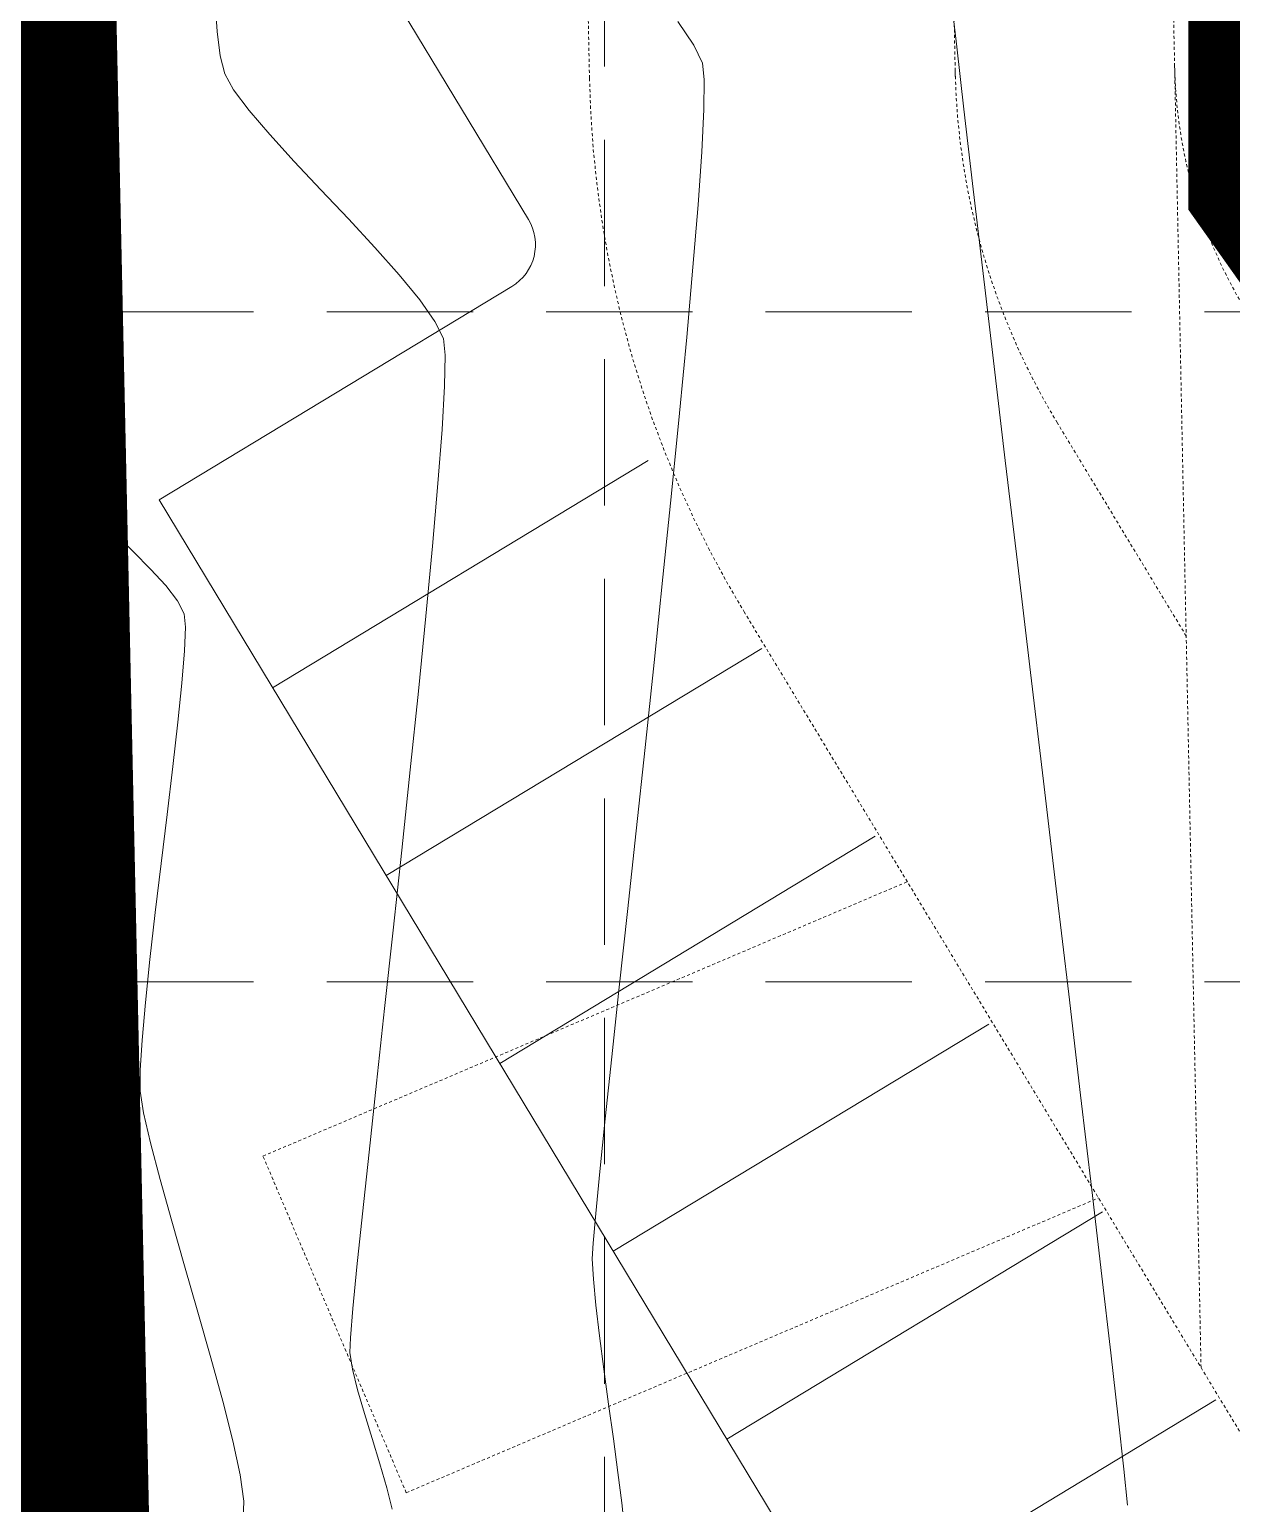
# Model space of a CAD drawing. Extents: x 2140663 to 2528301, y 336313 to 7007653.
# Drawn here: x 2527342.8 to 2527392.1, y 7006999.1 to 7007059.5 of the extents above; entities that cross this region are included whole.
import ezdxf

# ---------------------------------------------------------------- set-up
doc = ezdxf.new("R2010")
doc.units = 0
doc.header["$MEASUREMENT"] = 0
doc.linetypes.add('HIDDEN', pattern=[0.375, 0.25, -0.125])
doc.linetypes.add('xdrc002pt$0$HIDDEN2', pattern=[0.1875, 0.125, -0.0625])
for name, color, linetype in [('1 EXISTING CONTOURS', 43, 'Continuous'), ('1 SILT FENCE', 200, 'Continuous'), ('BATCH PLANT', 13, 'HIDDEN'), ('GRID', 254, 'HIDDEN'), ('xdrc002ar$0$xdrc002ar$0$C-PKNG-FACE-N', 1, 'Continuous'), ('xdrc002ar$0$xdrc002ar$0$C-PKNG-STRP-N', 6, 'Continuous'), ('xdrc002pt$0$V-ESMT-ACCS-N', 2, 'xdrc002pt$0$HIDDEN2'), ('xdrc002pt$0$V-ESMT-WATR-N', 2, 'xdrc002pt$0$HIDDEN2')]:
    doc.layers.add(name, color=color, linetype=linetype)

msp = doc.modelspace()

# ---------------------------------------------------------------- linework, layer by layer
at = {"layer": '1 EXISTING CONTOURS', "color": 43, "lineweight": 0, "extrusion": (0.9999826814932373, 0.005885296389712029, 0), "elevation": 2568539.182461673}
msp.add_lwpolyline([(6992065.063691325, 602), (6992062.960351811, 602)], dxfattribs=at)
at = {"layer": '1 EXISTING CONTOURS', "color": 43, "lineweight": 0}
for points, elevation in [([(2527350.379544393, 7007060.643600742), (2527350.454683998, 7007059.455627089)], 603), ([(2527380.561205151, 7007060.795359151), (2527380.783478328, 7007058.822102819)], 605), ([(2527369.352596928, 7007059.869442884), (2527370.005366497, 7007058.896833484)], 604), ([(2527350.454683998, 7007059.455627089), (2527350.581735021, 7007058.458451657)], 603), ([(2527370.005366497, 7007058.896833484), (2527370.361277231, 7007058.155730854)], 604), ([(2527350.581735021, 7007058.458451657), (2527350.769967014, 7007057.714254894)], 603), ([(2527370.361277231, 7007058.155730854), (2527370.430016669, 7007057.487051787)], 604), ([(2527370.430016669, 7007057.487051787), (2527370.416537275, 7007056.253372296)], 604), ([(2527351.13009372, 7007057.062860708), (2527351.765936784, 7007056.221443878)], 603), ([(2527370.329370953, 7007054.517586621), (2527370.177049608, 7007052.342589003)], 604), ([(2527344.38332906, 7007053.917056364), (2527344.418254837, 7007051.588567049)], 602), ([(2527381.433095867, 7007053.230613057), (2527381.841523314, 7007049.763118683)], 605), ([(2527354.711862803, 7007052.967254096), (2527355.834669976, 7007051.775943265)], 603), ([(2527358.763325145, 7007048.456543266), (2527359.387654309, 7007047.571652958)], 603), ([(2527344.511622078, 7007047.174669831), (2527344.570340309, 7007045.223052681)], 602), ([(2527359.387654309, 7007047.571652958), (2527359.733388641, 7007046.865916925)], 603), ([(2527359.799457214, 7007046.181823102), (2527359.777360432, 7007044.914863895)], 603), ([(2527344.637266125, 7007043.530850342), (2527344.712537909, 7007042.16495819)], 602), ([(2527344.796294047, 7007041.192271601), (2527344.888672919, 7007040.679685956)], 602), ([(2527359.510172816, 7007040.926054594), (2527359.285832996, 7007038.351057132)], 603), ([(2527345.19230365, 7007040.140057713), (2527345.695271772, 7007039.515880041)], 602), ([(2527346.329833255, 7007038.835381991), (2527347.028244069, 7007038.126792622)], 602), ([(2527359.285832996, 7007038.351057132), (2527359.014829839, 7007035.486899553)], 603), ([(2527348.345637575, 7007036.738256129), (2527348.829132206, 7007036.114767116)], 602), ([(2527349.105500051, 7007035.576102995), (2527349.150595502, 7007035.037071869)], 602), ([(2527359.014829839, 7007035.486899553), (2527358.707538853, 7007032.407008172)], 603), ([(2527349.150595502, 7007035.037071869), (2527349.110847401, 7007034.068083752)], 602), ([(2527349.001039035, 7007032.742511318), (2527348.835953695, 7007031.133727246)], 602), ([(2527358.707538853, 7007032.407008172), (2527358.374335542, 7007029.184809306)], 603), ([(2527384.341508999, 7007028.722933091), (2527384.86686662, 7007024.301939933)], 605), ([(2527357.67169397, 7007022.607194382), (2527357.323006719, 7007019.398630959)], 603), ([(2527366.947329029, 7007020.272688732), (2527366.641408172, 7007017.41737958)], 604), ([(2527357.323006719, 7007019.398630959), (2527356.989909165, 7007016.341465318)], 603), ([(2527347.374397215, 7007018.105617792), (2527347.299294448, 7007016.872557005)], 602), ([(2527366.641408172, 7007017.41737958), (2527366.372715152, 7007014.877589366)], 604), ([(2527366.372715152, 7007014.877589366), (2527366.149781876, 7007012.71621233)], 604), ([(2527356.682776814, 7007013.509123773), (2527356.411985171, 7007010.975032642)], 603), ([(2527348.113916548, 7007012.382299096), (2527348.592413231, 7007010.676097147)], 602), ([(2527386.32340821, 7007011.969699909), (2527386.737550122, 7007008.420431482)], 605), ([(2527342.757389637, 7007011.170082514), (2527343.358093794, 7007008.774761022)], 601), ([(2527365.981140249, 7007010.996142713), (2527365.875322177, 7007009.780274753)], 604), ([(2527348.592413231, 7007010.676097147), (2527349.121158955, 7007008.842447731)], 602), ([(2527343.358093794, 7007008.774761022), (2527343.918686354, 7007006.479709691)], 601), ([(2527349.121158955, 7007008.842447731), (2527349.667949364, 7007006.953308995)], 602), ([(2527349.667949364, 7007006.953308995), (2527350.200580101, 7007005.080639086)], 602), ([(2527356.020926033, 7007007.09530689), (2527355.921409548, 7007005.896524902)], 603), ([(2527343.918686354, 7007006.479709691), (2527344.415944314, 7007004.365346764)], 601), ([(2527355.921409548, 7007005.896524902), (2527355.899735793, 7007005.289698594)], 603), ([(2527350.200580101, 7007005.080639086), (2527350.68684681, 7007003.296396149)], 602), ([(2527387.100241961, 7007005.277518062), (2527387.40202527, 7007002.616329179)], 605), ([(2527344.415944314, 7007004.365346764), (2527344.826644671, 7007002.512090485)], 601), ([(2527356.004590089, 7007004.612391759), (2527356.213673892, 7007003.762858483)], 603), ([(2527366.313735469, 7007004.612748441), (2527366.509056794, 7007003.182127773)], 604), ([(2527356.213673892, 7007003.762858483), (2527356.493005248, 7007002.79644145)], 603), ([(2527350.68684681, 7007003.296396149), (2527351.094545137, 7007001.672538333)], 602), ([(2527387.40202527, 7007002.616329179), (2527387.633441592, 7007000.512234361)], 605), ([(2527356.8086022, 7007001.76848333), (2527357.126482789, 7007000.734326805)], 603), ([(2527345.127564424, 7007001.000359095), (2527345.295480569, 7006999.910570836)], 601), ([(2527366.890542507, 7007000.380658622), (2527367.047655539, 7006999.130064628)], 604), ([(2527387.633441592, 7007000.512234361), (2527387.785032466, 7006999.040603139)], 605), ([(2527345.295480569, 7006999.910570836), (2527345.307170105, 7006999.323143953)], 601), ([(2527357.412665062, 7006999.749314549), (2527357.63316706, 7006998.868789243)], 603), ([(2527345.307170105, 7006999.323143953), (2527345.041393714, 7006998.714911851)], 601), ([(2527351.545419216, 7006999.193810644), (2527351.524186257, 7006998.482857066)], 602)]:
    msp.add_lwpolyline(points, dxfattribs=dict(at, elevation=elevation))
at = {"layer": '1 EXISTING CONTOURS', "color": 43, "lineweight": 0, "extrusion": (0.993411935624196, 0.1145981071370219, 0), "elevation": 3313725.913785358}
msp.add_lwpolyline([(6671262.813696662, 605.0000000000007), (6671260.250102328, 605.0000000000007)], dxfattribs=at)
at = {"layer": '1 EXISTING CONTOURS', "color": 43, "lineweight": 0, "extrusion": (0.9999612910014403, 0.008798664599415883, 0), "elevation": 2588899.262750237}
msp.add_lwpolyline([(6984549.991280463, 602), (6984547.745933007, 602)], dxfattribs=at)
at = {"layer": '1 EXISTING CONTOURS', "color": 43, "lineweight": 0, "extrusion": (0.8751586484059614, 0.4838360674032591, 0), "elevation": 5602100.132424858}
msp.add_lwpolyline([(4909463.701020438, 603.0000000000007), (4909462.956704895, 603.0000000000007)], dxfattribs=at)
at = {"layer": '1 EXISTING CONTOURS', "color": 43, "lineweight": 0, "extrusion": (0.9999309357103879, 0.01175260861887053, 0), "elevation": 2609520.996343108}
msp.add_lwpolyline([(6976869.410955824, 602.0000000000007), (6976867.090472944, 602.0000000000007)], dxfattribs=at)
at = {"layer": '1 EXISTING CONTOURS', "color": 43, "lineweight": 0, "extrusion": (0.9987414954159322, -0.05015401613378234, 0), "elevation": 2172757.696900471}
msp.add_lwpolyline([(7124995.61760366, 604.0000000000007), (7124993.879630739, 604.0000000000007)], dxfattribs=at)
at = {"layer": '1 EXISTING CONTOURS', "color": 43, "lineweight": 0, "extrusion": (0.9932402305621072, 0.1160768900037044, 0), "elevation": 3323653.8644265}
msp.add_lwpolyline([(6666319.655234868, 605), (6666316.589728195, 605)], dxfattribs=at)
at = {"layer": '1 EXISTING CONTOURS', "color": 43, "lineweight": 0, "extrusion": (0.7588634758433233, 0.6512497409066585, 0), "elevation": 6481258.494511265}
msp.add_lwpolyline([(3671461.856888168, 603), (3671460.551752463, 603)], dxfattribs=at)
at = {"layer": '1 EXISTING CONTOURS', "color": 43, "lineweight": 0, "extrusion": (0.7386142061188109, 0.6741283664996442, 0), "elevation": 6590393.242842801}
msp.add_lwpolyline([(3471750.446164132, 603), (3471748.959050649, 603)], dxfattribs=at)
at = {"layer": '1 EXISTING CONTOURS', "color": 43, "lineweight": 0, "extrusion": (0.7292498998698143, 0.6842474578249201, 0), "elevation": 6637631.350249629}
msp.add_lwpolyline([(3380558.236173517, 603), (3380556.638138578, 603)], dxfattribs=at)
at = {"layer": '1 EXISTING CONTOURS', "color": 43, "lineweight": 0, "extrusion": (0.9966632358176128, -0.08162349153010831, 0), "elevation": 1946996.861230856}
msp.add_lwpolyline([(7189964.239548, 604.0000000000007), (7189961.679691036, 604.0000000000007)], dxfattribs=at)
at = {"layer": '1 EXISTING CONTOURS', "color": 43, "lineweight": 0, "extrusion": (0.9998229399206412, 0.01881724763205267, 0), "elevation": 2658750.351364208}
msp.add_lwpolyline([(6958253.253686919, 602), (6958250.983524327, 602)], dxfattribs=at)
at = {"layer": '1 EXISTING CONTOURS', "color": 43, "lineweight": 0, "extrusion": (0.7333048154531369, 0.6799000276755701, 0), "elevation": 6617416.900315056}
msp.add_lwpolyline([(3419955.507490521, 603), (3419953.903471069, 603)], dxfattribs=at)
at = {"layer": '1 EXISTING CONTOURS', "color": 43, "lineweight": 0, "extrusion": (0.7470553506248947, 0.6647618393851409, 0), "elevation": 6546095.35926825}
msp.add_lwpolyline([(3554564.20420409, 603.0000000000007), (3554562.704797272, 603.0000000000007)], dxfattribs=at)
at = {"layer": '1 EXISTING CONTOURS', "color": 43, "lineweight": 0, "extrusion": (0.9959989479103927, -0.08936495824086253, 0), "elevation": 1891073.117224229}
msp.add_lwpolyline([(7204872.531723249, 604.0000000000007), (7204869.655476451, 604.0000000000007)], dxfattribs=at)
at = {"layer": '1 EXISTING CONTOURS', "color": 43, "lineweight": 0, "extrusion": (0.9930670434516297, 0.1175493394717275, 0), "elevation": 3333533.684335019}
msp.add_lwpolyline([(6661378.125514809, 605.0000000000003), (6661374.284047423, 605.0000000000003)], dxfattribs=at)
at = {"layer": '1 EXISTING CONTOURS', "color": 43, "lineweight": 0, "extrusion": (0.999721114679324, 0.02361552168236124, 0), "elevation": 2692114.746820239}
msp.add_lwpolyline([(6945410.597693242, 602.0000000000007), (6945408.452958524, 602.0000000000007)], dxfattribs=at)
at = {"layer": '1 EXISTING CONTOURS', "color": 43, "lineweight": 0, "extrusion": (0.7723588014446781, 0.6351864937409646, 0), "elevation": 6402810.325847268}
msp.add_lwpolyline([(3806612.720804752, 603), (3806611.39625854, 603)], dxfattribs=at)
at = {"layer": '1 EXISTING CONTOURS', "color": 43, "lineweight": 0, "extrusion": (0.9953686956447184, 0.0961309509498998, 0), "elevation": 3189248.839819144}
msp.add_lwpolyline([(6731637.604686006, 603), (6731636.917409197, 603)], dxfattribs=at)
at = {"layer": '1 EXISTING CONTOURS', "color": 43, "lineweight": 0, "extrusion": (0.9954984039452563, -0.09477830839621182, 0), "elevation": 1851876.458999389}
msp.add_lwpolyline([(7215043.857641991, 604.0000000000007), (7215040.728286885, 604.0000000000007)], dxfattribs=at)
at = {"layer": '1 EXISTING CONTOURS', "color": 43, "lineweight": 0, "extrusion": (0.9930249189552479, 0.1179046662941018, 0), "elevation": 3335917.010999794}
msp.add_lwpolyline([(6660181.0690466, 605.0000000000007), (6660176.953535156, 605.0000000000007)], dxfattribs=at)
at = {"layer": '1 EXISTING CONTOURS', "color": 43, "lineweight": 0, "extrusion": (0.9992188334243383, 0.03951864028664007, 0), "elevation": 2802279.192878819}
msp.add_lwpolyline([(6901694.332574612, 602.0000000000007), (6901692.639049348, 602.0000000000007)], dxfattribs=at)
at = {"layer": '1 EXISTING CONTOURS', "color": 43, "lineweight": 0, "extrusion": (0.9984228401908591, -0.0561411808320631, 0), "elevation": 2129989.951432579}
msp.add_lwpolyline([(7137882.647531802, 603.0000000000007), (7137880.86832744, 603.0000000000007)], dxfattribs=at)
at = {"layer": '1 EXISTING CONTOURS', "color": 43, "lineweight": 0, "extrusion": (0.9951164564729373, -0.09870784192122099, 0), "elevation": 1823376.723072333}
msp.add_lwpolyline([(7222295.788459004, 604.0000000000007), (7222292.469346983, 604.0000000000007)], dxfattribs=at)
at = {"layer": '1 EXISTING CONTOURS', "color": 43, "lineweight": 0, "extrusion": (0.9971530643268054, -0.07540402047412291, 0), "elevation": 1991805.22277308}
msp.add_lwpolyline([(7177667.618256818, 603), (7177665.399529216, 603)], dxfattribs=at)
at = {"layer": '1 EXISTING CONTOURS', "color": 43, "lineweight": 0, "extrusion": (0.9963131921114013, 0.08579057771567858, 0), "elevation": 3119165.073524399}
msp.add_lwpolyline([(6764386.183653386, 602), (6764385.207367421, 602)], dxfattribs=at)
at = {"layer": '1 EXISTING CONTOURS', "color": 43, "lineweight": 0, "extrusion": (0.9930011607335283, 0.1181045925519647, 0), "elevation": 3337257.85653743}
msp.add_lwpolyline([(6659505.188499955, 605), (6659500.874903137, 605)], dxfattribs=at)
at = {"layer": '1 EXISTING CONTOURS', "color": 43, "lineweight": 0, "extrusion": (0.8715135288937642, 0.4903714601759956, 0), "elevation": 5638668.032269159}
msp.add_lwpolyline([(4867392.946428389, 602), (4867392.327243231, 602)], dxfattribs=at)
at = {"layer": '1 EXISTING CONTOURS', "color": 43, "lineweight": 0, "extrusion": (0.9948236346832486, -0.1016166122029768, 0), "elevation": 1802254.783139328}
msp.add_lwpolyline([(7227592.191295767, 604.0000000000003), (7227588.745816974, 604.0000000000003)], dxfattribs=at)
at = {"layer": '1 EXISTING CONTOURS', "color": 43, "lineweight": 0, "extrusion": (0.7313607853893059, 0.6819907635699604, 0), "elevation": 6627137.762444159}
msp.add_lwpolyline([(3401047.503064279, 602), (3401046.572609622, 602)], dxfattribs=at)
at = {"layer": '1 EXISTING CONTOURS', "color": 43, "lineweight": 0, "extrusion": (0.714095168149169, 0.7000486346147746, 0), "elevation": 6710033.774460094}
msp.add_lwpolyline([(3234426.233059647, 602), (3234425.240962693, 602)], dxfattribs=at)
at = {"layer": '1 EXISTING CONTOURS', "color": 43, "lineweight": 0, "extrusion": (0.9929921632337633, 0.1181802172799295, 0), "elevation": 3337765.021717573}
msp.add_lwpolyline([(6659246.696410572, 605.0000000000007), (6659242.260687399, 605.0000000000007)], dxfattribs=at)
at = {"layer": '1 EXISTING CONTOURS', "color": 43, "lineweight": 0, "extrusion": (0.737442351080641, 0.6754100819743933, 0), "elevation": 6596396.963789902}
msp.add_lwpolyline([(3460290.015284146, 602.0000000000007), (3460289.093063106, 602.0000000000007)], dxfattribs=at)
at = {"layer": '1 EXISTING CONTOURS', "color": 43, "lineweight": 0, "extrusion": (0.9946009801440368, -0.1037732638810286, 0), "elevation": 1786580.314739526}
msp.add_lwpolyline([(7231479.251231659, 604.0000000000007), (7231475.742799325, 604.0000000000007)], dxfattribs=at)
at = {"layer": '1 EXISTING CONTOURS', "color": 43, "lineweight": 0, "extrusion": (0.8897303713098241, 0.456486436128044, 0), "elevation": 5447275.956023786}
msp.add_lwpolyline([(5080672.38431015, 602.0000000000007), (5080671.77888615, 602.0000000000007)], dxfattribs=at)
at = {"layer": '1 EXISTING CONTOURS', "color": 43, "lineweight": 0, "extrusion": (0.9965864539650284, -0.08255567680911029, 0), "elevation": 1940251.448395931}
msp.add_lwpolyline([(7191762.251102644, 602), (7191760.920989809, 602)], dxfattribs=at)
at = {"layer": '1 EXISTING CONTOURS', "color": 43, "lineweight": 0, "extrusion": (0.9944367224226872, -0.10533567817802, 0), "elevation": 1775217.285507187}
msp.add_lwpolyline([(7234273.579907405, 604), (7234270.071949157, 604)], dxfattribs=at)
at = {"layer": '1 EXISTING CONTOURS', "color": 43, "lineweight": 0, "extrusion": (0.9929962885265606, 0.1181455499478313, 0), "elevation": 3337532.532769761}
msp.add_lwpolyline([(6659358.784404832, 605), (6659354.302514448, 605)], dxfattribs=at)
at = {"layer": '1 EXISTING CONTOURS', "color": 43, "lineweight": 0, "extrusion": (0.993671449133432, -0.1123256479040532, 0), "elevation": 1724285.068308015}
msp.add_lwpolyline([(7246572.87625188, 602), (7246571.046046301, 602)], dxfattribs=at)
at = {"layer": '1 EXISTING CONTOURS', "color": 43, "lineweight": 0, "extrusion": (0.9943244550925293, -0.1063902157387841, 0), "elevation": 1767544.368216355}
msp.add_lwpolyline([(7236148.61587637, 604.0000000000007), (7236145.171828999, 604.0000000000007)], dxfattribs=at)
at = {"layer": '1 EXISTING CONTOURS', "color": 43, "lineweight": 0, "extrusion": (0.9930750152529468, -0.1174819734272435, 0), "elevation": 1686647.147857849}
msp.add_lwpolyline([(7255423.648610022, 602.0000000000007), (7255421.679887331, 602.0000000000007)], dxfattribs=at)
at = {"layer": '1 EXISTING CONTOURS', "color": 43, "lineweight": 0, "extrusion": (0.9944325252692529, -0.1053752944793833, 0), "elevation": 1774919.606675973}
msp.add_lwpolyline([(7234338.859835816, 603), (7234335.550330189, 603)], dxfattribs=at)
at = {"layer": '1 EXISTING CONTOURS', "color": 43, "lineweight": 0, "extrusion": (0.9928748254719526, -0.1191619945454074, 0), "elevation": 1674369.244594961}
msp.add_lwpolyline([(7258264.94329813, 602), (7258262.910632112, 602)], dxfattribs=at)
at = {"layer": '1 EXISTING CONTOURS', "color": 43, "lineweight": 0, "extrusion": (0.9942624413541633, -0.1069682088868429, 0), "elevation": 1763337.62329266}
msp.add_lwpolyline([(7237171.4410865, 604.0000000000007), (7237168.124392468, 604.0000000000007)], dxfattribs=at)
at = {"layer": '1 EXISTING CONTOURS', "color": 43, "lineweight": 0, "extrusion": (0.9942522056875516, -0.1070633059709946, 0), "elevation": 1762635.934303356}
msp.add_lwpolyline([(7237338.255742684, 603.0000000000007), (7237334.950208263, 603.0000000000007)], dxfattribs=at)
at = {"layer": '1 EXISTING CONTOURS', "color": 43, "lineweight": 0, "extrusion": (0.9930274527182298, -0.1178833242996817, 0), "elevation": 1683714.661600174}
msp.add_lwpolyline([(7256100.72872585, 602), (7256098.706723494, 602)], dxfattribs=at)
at = {"layer": '1 EXISTING CONTOURS', "color": 43, "lineweight": 0, "extrusion": (0.993044391062208, 0.1177405511278451, 0), "elevation": 3334816.269174015}
msp.add_lwpolyline([(6660710.493940982, 605.0000000000007), (6660706.147593218, 605.0000000000007)], dxfattribs=at)
at = {"layer": '1 EXISTING CONTOURS', "color": 43, "lineweight": 0, "extrusion": (0.9935439464737867, -0.1134479018108906, 0), "elevation": 1716099.129892993}
msp.add_lwpolyline([(7248507.934725762, 602.0000000000007), (7248505.997969863, 602.0000000000007)], dxfattribs=at)
at = {"layer": '1 EXISTING CONTOURS', "color": 43, "lineweight": 0, "extrusion": (0.994253993071411, -0.1070467059818044, 0), "elevation": 1762766.240399538}
msp.add_lwpolyline([(7237307.318067227, 604.0000000000003), (7237304.192171961, 604.0000000000003)], dxfattribs=at)
at = {"layer": '1 EXISTING CONTOURS', "color": 43, "lineweight": 0, "extrusion": (0.9944893782992285, -0.1048373809765106, 0), "elevation": 1778822.668676345}
msp.add_lwpolyline([(7233368.878995989, 602), (7233367.101975829, 602)], dxfattribs=at)
at = {"layer": '1 EXISTING CONTOURS', "color": 43, "lineweight": 0, "extrusion": (0.993092141306075, 0.1173371163618513, 0), "elevation": 3332110.076973894}
msp.add_lwpolyline([(6662060.369635117, 605), (6662056.20499653, 605)], dxfattribs=at)
at = {"layer": '1 EXISTING CONTOURS', "color": 43, "lineweight": 0, "extrusion": (0.9959873109772901, -0.08949456057340598, 0), "elevation": 1890115.909039233}
msp.add_lwpolyline([(7205086.506693717, 602.0000000000007), (7205084.963671481, 602.0000000000007)], dxfattribs=at)
at = {"layer": '1 EXISTING CONTOURS', "color": 43, "lineweight": 0, "extrusion": (0.9999951350661971, 0.003119269776490746, 0), "elevation": 2549191.779871069}
msp.add_lwpolyline([(6999099.305838382, 602.0000000000007), (6999098.449915891, 602.0000000000007)], dxfattribs=at)
at = {"layer": '1 EXISTING CONTOURS', "color": 43, "lineweight": 0, "extrusion": (0.9888211246235443, 0.1491066178887751, 0), "elevation": 3543886.861176093}
msp.add_lwpolyline([(6551841.249401625, 602.0000000000007), (6551840.347205418, 602.0000000000007)], dxfattribs=at)
at = {"layer": '1 EXISTING CONTOURS', "color": 43, "lineweight": 0, "extrusion": (0.9941719896217167, -0.1078056355280068, 0), "elevation": 1757231.67729555}
msp.add_lwpolyline([(7238642.704009767, 603.0000000000007), (7238639.85506454, 603.0000000000007)], dxfattribs=at)
at = {"layer": '1 EXISTING CONTOURS', "color": 43, "lineweight": 0, "extrusion": (0.9931614982602606, 0.116748611869412, 0), "elevation": 3328161.708453409}
msp.add_lwpolyline([(6664029.568210832, 605.0000000000007), (6664025.661239098, 605.0000000000007)], dxfattribs=at)
at = {"layer": '1 EXISTING CONTOURS', "color": 43, "lineweight": 0, "extrusion": (0.9750294931551583, 0.2220754094392162, 0), "elevation": 4020324.042751958}
msp.add_lwpolyline([(6270784.688645907, 602.0000000000003), (6270783.421573903, 602.0000000000003)], dxfattribs=at)
at = {"layer": '1 EXISTING CONTOURS', "color": 43, "lineweight": 0, "extrusion": (0.9688260377841487, 0.2477420200762626, 0), "elevation": 4184486.571737445}
msp.add_lwpolyline([(6162448.361366057, 601), (6162445.868479492, 601)], dxfattribs=at)
at = {"layer": '1 EXISTING CONTOURS', "color": 43, "lineweight": 0, "extrusion": (0.9671506460129886, 0.2542039101128439, 0), "elevation": 4225536.306863642}
msp.add_lwpolyline([(6134376.337362476, 602), (6134374.779387673, 602)], dxfattribs=at)
at = {"layer": '1 EXISTING CONTOURS', "color": 43, "lineweight": 0, "extrusion": (0.995228112112903, -0.09757563661174493, 0), "elevation": 1831592.115334464}
msp.add_lwpolyline([(7220185.398123044, 604.0000000000007), (7220183.669806093, 604.0000000000007)], dxfattribs=at)
at = {"layer": '1 EXISTING CONTOURS', "color": 43, "lineweight": 0, "extrusion": (0.9946740113652717, -0.1030709033360993, 0), "elevation": 1791676.789576454}
msp.add_lwpolyline([(7230188.622651796, 603.0000000000007), (7230186.448658736, 603.0000000000007)], dxfattribs=at)
at = {"layer": '1 EXISTING CONTOURS', "color": 43, "lineweight": 0, "extrusion": (0.9985921244886885, -0.05304497063028345, 0), "elevation": 2152121.030797403}
msp.add_lwpolyline([(7131208.831426031, 604), (7131208.181739291, 604)], dxfattribs=at)
at = {"layer": '1 EXISTING CONTOURS', "color": 43, "lineweight": 0, "extrusion": (0.9986629097894285, 0.05169518943685009, 0), "elevation": 2886215.189173987}
msp.add_lwpolyline([(6866987.472268118, 604), (6866986.642283541, 604)], dxfattribs=at)
at = {"layer": '1 EXISTING CONTOURS', "color": 43, "lineweight": 0, "extrusion": (0.9953058843223658, -0.09677911258775701, 0), "elevation": 1837360.390825324}
msp.add_lwpolyline([(7218712.391756695, 603.0000000000007), (7218710.666346064, 603.0000000000007)], dxfattribs=at)
at = {"layer": '1 EXISTING CONTOURS', "color": 43, "lineweight": 0, "extrusion": (0.9954124191214274, 0.09567714386846976, 0), "elevation": 3186181.929822343}
msp.add_lwpolyline([(6733051.936053429, 604), (6733050.861622247, 604)], dxfattribs=at)
at = {"layer": '1 EXISTING CONTOURS', "color": 43, "lineweight": 0, "extrusion": (0.9934072087954705, 0.1146390749840248, 0), "elevation": 3314001.168219896}
msp.add_lwpolyline([(6671075.39922756, 605.0000000000003), (6671072.235456055, 605.0000000000003)], dxfattribs=at)
at = {"layer": '1 EXISTING CONTOURS', "color": 43, "lineweight": 0, "extrusion": (0.9930482634688477, 0.1177078859784094, 0), "elevation": 3334576.412554543}
msp.add_lwpolyline([(6660805.457596955, 604.0000000000007), (6660804.198844206, 604.0000000000007)], dxfattribs=at)
at = {"layer": '1 EXISTING CONTOURS', "color": 43, "lineweight": 0, "extrusion": (0.9915761271144854, 0.1295252258698582, 0), "elevation": 3413659.95631081}
msp.add_lwpolyline([(6620622.185956983, 604.0000000000003), (6620620.803939977, 604.0000000000003)], dxfattribs=at)
at = {"layer": '1 EXISTING CONTOURS', "color": 43, "lineweight": 0, "extrusion": (0.9882280155969377, 0.1529881995100882, 0), "elevation": 3569593.028731769}
msp.add_lwpolyline([(6537863.304094309, 603), (6537862.618719249, 603)], dxfattribs=at)
at = {"layer": '1 EXISTING CONTOURS', "color": 43, "lineweight": 0, "extrusion": (0.9906428979755616, 0.1364794808408255, 0), "elevation": 3460029.839325213}
msp.add_lwpolyline([(6596504.269416478, 604.0000000000007), (6596502.825163435, 604.0000000000007)], dxfattribs=at)
at = {"layer": '1 EXISTING CONTOURS', "color": 43, "lineweight": 0, "extrusion": (0.9807582487493288, 0.1952261701467039, 0), "elevation": 3846664.550809463}
msp.add_lwpolyline([(6378771.661594086, 601.0000000000007), (6378770.120203645, 601.0000000000007)], dxfattribs=at)
at = {"layer": '1 EXISTING CONTOURS', "color": 43, "lineweight": 0, "extrusion": (0.9559612401446896, 0.2934929425744799, 0), "elevation": 4472560.716696242}
msp.add_lwpolyline([(5956661.788916648, 603), (5956660.713603052, 603)], dxfattribs=at)
at = {"layer": '1 EXISTING CONTOURS', "color": 43, "lineweight": 0, "extrusion": (0.9779829187105562, 0.2086849556397916, 0), "elevation": 3933962.033251181}
msp.add_lwpolyline([(6325307.796067456, 602.0000000000007), (6325306.373226091, 602.0000000000007)], dxfattribs=at)
at = {"layer": '1 EXISTING CONTOURS', "color": 43, "lineweight": 0, "extrusion": (0.9910746666111974, 0.1333079337530373, 0), "elevation": 3438898.041000942}
msp.add_lwpolyline([(6607543.891266246, 604.0000000000007), (6607542.508191716, 604.0000000000007)], dxfattribs=at)
at = {"layer": '1 EXISTING CONTOURS', "color": 43, "lineweight": 0, "extrusion": (0.9602911370062653, 0.2789998784716836, 0), "elevation": 4381951.001939221}
msp.add_lwpolyline([(6023628.371027183, 603), (6023627.345283824, 603)], dxfattribs=at)
at = {"layer": '1 EXISTING CONTOURS', "color": 43, "lineweight": 0, "extrusion": (0.9901231160795538, 0.1402006241245536, 0), "elevation": 3484774.847791447}
msp.add_lwpolyline([(6583456.710151321, 602), (6583455.612092786, 602)], dxfattribs=at)
at = {"layer": '1 EXISTING CONTOURS', "color": 43, "lineweight": 0, "extrusion": (0.9942452843140657, 0.1071275623695542, 0), "elevation": 3263465.505191693}
msp.add_lwpolyline([(6695925.171231043, 604), (6695924.094705332, 604)], dxfattribs=at)
at = {"layer": '1 SILT FENCE', "color": 200, "linetype": 'Continuous', "lineweight": 0, "const_width": 10}
msp.add_lwpolyline([(2527349.882174684, 7006666.896567727), (2527332.665792525, 7007457.699583834), (2527360.286020877, 7007457.772928173)], dxfattribs=at)
at = {"layer": 'BATCH PLANT', "color": 17, "linetype": 'Continuous', "const_width": 6}
msp.add_lwpolyline([(2527508.974587351, 7007142.106222292), (2527508.974587351, 7007100.670215893), (2527508.974587351, 7006936.460859954), (2527430.65728095, 7006936.460859954), (2527430.65728095, 7007000.405311977), (2527393.290204251, 7007053.095543257), (2527393.290204251, 7007142.106222292), (2527477.263444963, 7007142.093036084)], dxfattribs=at)
at = {"layer": 'GRID', "color": 253, "linetype": 'HIDDEN', "lineweight": 0, "ltscale": 24}
for p, q in [((2527366.415647264, 7006032.016217309), (2527366.29970966, 7007623.616497753)), ((2527228.947377252, 7007047.956076927), (2528272.331315909, 7007047.956076927)), ((2527228.947377252, 7007020.498604855), (2528272.331315909, 7007020.498604855))]:
    msp.add_line(p, q, dxfattribs=at)
at = {"layer": 'xdrc002ar$0$xdrc002ar$0$C-PKNG-FACE-N', "color": 7, "lineweight": 0}
for p, q in [((2527363.221084422, 7007051.751165241), (2527344.344568851, 7007082.96533705)), ((2527362.544641745, 7007049.004818775), (2527348.07070823, 7007040.251825646)), ((2527380.671692911, 7006986.342896678), (2527348.070708229, 7007040.251825646))]:
    msp.add_line(p, q, dxfattribs=at)
msp.add_arc((2527361.509689851, 7007050.716213346), 1.9999992, 301.1631086778858, 31.16310867810909, dxfattribs=at)
at = {"layer": 'xdrc002ar$0$xdrc002ar$0$C-PKNG-STRP-N', "color": 7, "lineweight": 0}
for p, q in [((2527368.130542889, 7007041.865117131), (2527352.727991756, 7007032.55055008)), ((2527372.787826416, 7007034.163841565), (2527357.385275282, 7007024.849274512)), ((2527377.445109942, 7007026.462565998), (2527362.042558808, 7007017.147998945)), ((2527382.102393468, 7007018.761290431), (2527366.699842334, 7007009.446723378)), ((2527386.759676994, 7007011.060014863), (2527371.35712586, 7007001.745447813)), ((2527386.759676994, 7007011.060014863), (2527371.35712586, 7007001.745447813)), ((2527391.41696052, 7007003.358739298), (2527376.014409386, 7006994.044172245))]:
    msp.add_line(p, q, dxfattribs=at)
at = {"layer": 'xdrc002pt$0$V-ESMT-ACCS-N', "color": 7, "lineweight": 0}
for p, q in [((2527365.724683898, 7007057.540722509), (2527357.613571269, 7007456.987704438)), ((2527389.720966088, 7007058.025896729), (2527384.838777327, 7007298.400017199)), ((2527390.804518774, 7007004.677278583), (2527389.720966088, 7007058.025896729)), ((2527390.195312297, 7007034.671504211), (2527384.900338657, 7007043.427262984)), ((2527401.348547865, 7006987.24169127), (2527372.064919882, 7007035.665045203)), ((2527352.334033984, 7007013.347764168), (2527378.757992639, 7007024.597392273)), ((2527358.209745122, 7006999.546459207), (2527352.334033984, 7007013.347764168)), ((2527358.209745122, 7006999.546459207), (2527386.598390326, 7007011.632524931))]:
    msp.add_line(p, q, dxfattribs=at)
for centre, radius, start, end in [((2527409.715615491, 7007058.433995993), 43.99999999950358, 181.1632799317209, 211.1631086772986), ((2527409.715615491, 7007058.433995993), 28.99999999950358, 181.1632799317209, 211.1631086772986), ((2527409.716843365, 7007058.431965581), 19.99999999962902, 181.163381510488, 211.1631086951244)]:
    msp.add_arc(centre, radius, start, end, dxfattribs=at)
at = {"layer": 'xdrc002pt$0$V-ESMT-WATR-N', "color": 7, "lineweight": 0}
msp.add_line((2527375.84150229, 7007298.21753618), (2527380.728470921, 7007057.570601746), dxfattribs=at)

doc.saveas('drawing.dxf')
